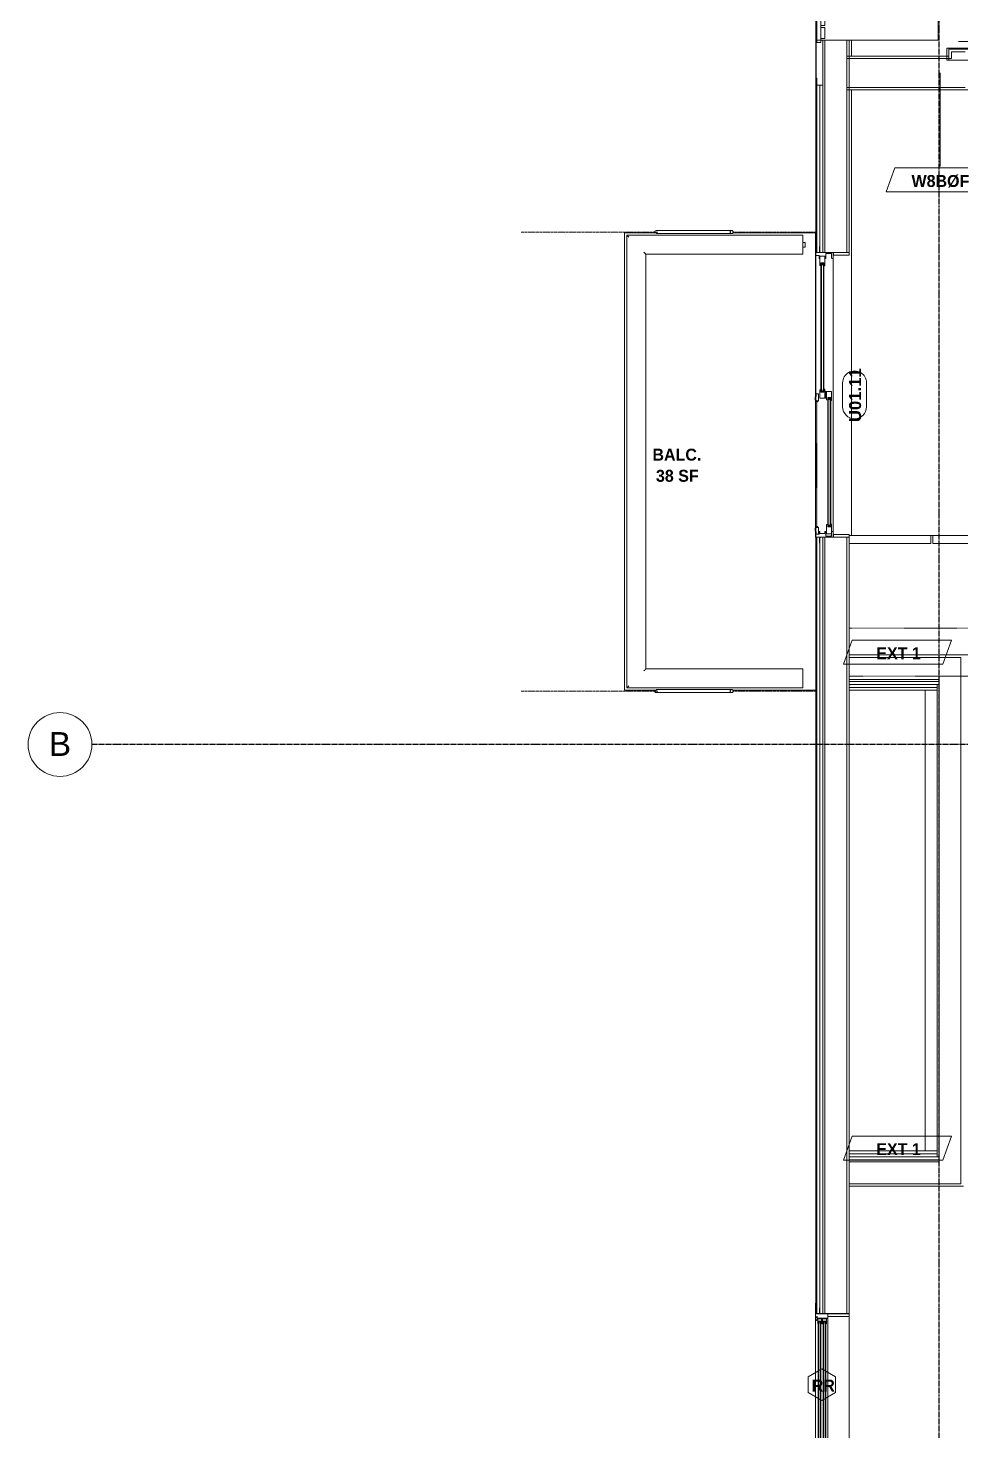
# Model space of a CAD drawing. Header units: inches. Extents: x -4058 to -1781, y 9814 to 12264.
# Drawn here: x -4057.8 to -3823.8, y 11362.9 to 11715 of the extents above; entities that cross this region are included whole.
import ezdxf

# ---------------------------------------------------------------- set-up
doc = ezdxf.new("R2010")
doc.units = ezdxf.units.IN
doc.header["$MEASUREMENT"] = 0
for name, pattern in [('Center 1_4_', [0.53125, 0.25, -0.09375, 0.09375, -0.09375]), ('Dash', [0.25, 0.125, -0.125]), ('Grid Line 1_2_', [0.875, 0.5, -0.125, 0.125, -0.125])]:
    doc.linetypes.add(name, pattern=pattern)
for name, color, linetype, lineweight in [('0-1', 7, 'Continuous', 5), ('0-2', 7, 'Continuous', 9), ('0-4', 165, 'Continuous', 5), ('A-AREA-IDEN', 2, 'Continuous', 9), ('A-DETL-CNTR-1', 7, 'Center 1_4_', 9), ('A-DETL-GENF-1', 7, 'Continuous', 9), ('A-DETL-GENF-2', 92, 'Continuous', 18), ('A-DETL-GENF-HDLN-1', 7, 'Dash', 9), ('A-DETL-GENF-HDLN-2', 1, 'Continuous', 18), ('A-DOOR', 31, 'Continuous', 18), ('A-DOOR-1', 7, 'Continuous', 9), ('A-DOOR-3', 31, 'Continuous', 9), ('A-DOOR-4', 31, 'Continuous', 30), ('A-DOOR-FRAM-1', 7, 'Continuous', 9), ('A-DOOR-IDEN', 31, 'Continuous', 9), ('A-FLOR-1', 7, 'Continuous', 9), ('A-FLOR-2', 192, 'Continuous', 9), ('A-FLOR-HRAL-1', 7, 'Continuous', 9), ('A-GENM-1', 7, 'Continuous', 9), ('A-GLAZ', 151, 'Continuous', 18), ('A-GLAZ-1', 10, 'Continuous', 30), ('A-GLAZ-2', 7, 'Continuous', 9), ('A-GLAZ-IDEN', 152, 'Continuous', 9), ('A-WALL', 113, 'Continuous', 18), ('A-WALL-1', 7, 'Continuous', 9), ('A-WALL-2', 250, 'Continuous', 18), ('A-WALL-3', 113, 'Continuous', 9), ('A-WALL-IDEN', 211, 'Continuous', 9), ('I-WALL-2', 2, 'Continuous', 9), ('Q-CASE', 31, 'Continuous', 9), ('Q-CASE-HDLN', 31, 'Dash', 9), ('Q-SPCQ', 91, 'Continuous', 9), ('S-BEAM-1', 7, 'Continuous', 9), ('S-GRID-1', 1, 'Grid Line 1_2_', 30), ('S-GRID-IDEN', 1, 'Continuous', 9), ('S-GRID-IDEN-1', 147, 'Continuous', 9)]:
    doc.layers.add(name, color=color, linetype=linetype, lineweight=lineweight)
doc.styles.add('Arial', font='arial.ttf', dxfattribs={"height": 6})
doc.styles.add('Arial_B', font='arialbd.ttf', dxfattribs={"height": 3})
doc.styles.add('Century Gothic_B', font='GOTHICB.TTF', dxfattribs={"height": 3})

# ---------------------------------------------------------------- blocks, each defined once
blk = doc.blocks.new('Door-Sliding-Marvin-2_Panel_Patio_Door-Essential - RL-MARVIN ESSENTIAL SLIDING - 6_-0_X6_-10_ - 3RD FLOOR-3441059-UNITS PLANS - 3RD FLOOR')
at = {"layer": 'A-DETL-GENF-1'}
for p, q in [((-32.87, -2.72), (-32.87, -2.27)), ((-32.61, -2.72), (-32.61, -2.27))]:
    blk.add_line(p, q, dxfattribs=at)
at = {"layer": 'A-DETL-GENF-2'}
for p, q in [((-35.75, 4.19), (-35.06, 4.19)), ((-35.75, 0.22), (-35.75, 4.19)), ((-35.06, 4.19), (-35.06, 0.22)), ((35.06, 4.19), (35.75, 4.19)), ((35.06, 0.22), (35.06, 4.19)), ((35.75, 4.19), (35.75, 0.22)), ((-35.06, 0.22), (-35.75, 0.22)), ((-35.75, 0.19), (-34.25, 0.19)), ((-35.75, -4.28), (-35.75, 0.19)), ((-34.25, 0.19), (-34.25, -0.1)), ((35.75, 0.22), (35.06, 0.22)), ((-37.25, -3.19), (-37.25, -3.23)), ((-35.91, -3.19), (-37.25, -3.19)), ((-35.75, -3.23), (-37.25, -3.23)), ((-35.75, -3.08), (-35.91, -3.08)), ((-35.91, -3.19), (-35.91, -3.08)), ((-35.5, -0.25), (-34.39, -0.25)), ((-35.5, -1.63), (-35.5, -0.25)), ((-35.5, -1.63), (-34.25, -1.63)), ((-34.25, -3.31), (-35, -3.31)), ((-35, -3.31), (-35, -4.28)), ((-32.41, -1.94), (-34.81, -1.94)), ((-34.81, -1.94), (-34.81, -3.19)), ((-34.81, -3.19), (-32.46, -3.19)), ((-34.39, -0.25), (-34.25, -0.1)), ((-34.25, -1.63), (-34.25, -1.94)), ((-34.25, -3.19), (-34.25, -3.31)), ((-33.09, -2.13), (-32.34, -2.13)), ((-33.09, -2.88), (-33.09, -2.13)), ((-32.38, -2.88), (-33.09, -2.88)), ((-32.98, -2.27), (-32.98, -2.13)), ((-32.98, -2.72), (-32.98, -2.88)), ((-32.46, -3.19), (-32.38, -2.88)), ((-32.34, -2), (-32.41, -1.94)), ((-32.34, -2.13), (-32.34, -2)), ((-35, -4.28), (-35.75, -4.28))]:
    blk.add_line(p, q, dxfattribs=at)
at = {"layer": 'A-DETL-GENF-HDLN-1'}
blk.add_line((1.75, -3.94), (33.01, -3.94), dxfattribs=at)
at = {"layer": 'A-DETL-GENF-HDLN-2'}
for p, q in [((35.75, 0.19), (34.25, 0.19)), ((34.25, 0.19), (34.25, -0.1)), ((35.75, -4.28), (35.75, 0.19)), ((-32.87, -2.72), (-32.87, -2.27)), ((-32.61, -2.72), (-32.61, -2.27)), ((-1.41, -2), (-1.34, -1.94)), ((-1.41, -2.13), (-1.41, -2)), ((-0.66, -2.13), (-1.41, -2.13)), ((-1.29, -3.19), (-1.38, -2.88)), ((-1.38, -2.88), (-0.66, -2.88)), ((-1.34, -1.94), (0.87, -1.94)), ((0.87, -3.19), (-1.29, -3.19)), ((-1.14, -2.72), (-1.14, -2.27)), ((1.34, -0.25), (-0.88, -0.25)), ((-0.88, -0.25), (-0.88, -1.72)), ((-0.88, -1.5), (1.29, -1.5)), ((0.24, -1.82), (-0.88, -1.72)), ((-0.88, -2.72), (-0.88, -2.27)), ((-0.77, -2.27), (-0.77, -2.13)), ((-0.77, -2.72), (-0.77, -2.88)), ((-0.66, -2.88), (-0.66, -2.13)), ((-0.24, -1.58), (-0.43, -1.58)), ((-0.43, -1.58), (-0.43, -1.68)), ((-0.43, -1.68), (0.43, -1.76)), ((-0.24, -1.51), (-0.24, -1.58)), ((-0.24, -1.62), (-0.24, -1.7)), ((-0.24, -1.62), (0.87, -1.72)), ((0.24, -1.82), (0.24, -1.74)), ((0.24, -1.86), (0.43, -1.86)), ((0.24, -1.93), (0.24, -1.86)), ((0.43, -1.86), (0.43, -1.76)), ((0.66, -1.19), (0.66, -0.44)), ((0.66, -0.44), (1.41, -0.44)), ((1.37, -1.19), (0.66, -1.19)), ((0.77, -0.58), (0.77, -0.44)), ((0.77, -1.04), (0.77, -1.19)), ((0.87, -1.72), (0.87, -3.19)), ((0.88, -1.04), (0.88, -0.58)), ((1.14, -1.04), (1.14, -0.58)), ((1.29, -1.5), (1.37, -1.19)), ((1.41, -0.31), (1.34, -0.25)), ((1.41, -0.44), (1.41, -0.31)), ((32.41, -0.31), (32.47, -0.25)), ((32.41, -0.44), (32.41, -0.31)), ((33.16, -0.44), (32.41, -0.44)), ((32.52, -1.5), (32.44, -1.19)), ((32.44, -1.19), (33.16, -1.19)), ((32.47, -0.25), (34.84, -0.25)), ((34.84, -1.5), (32.52, -1.5)), ((32.68, -1.04), (32.68, -0.58)), ((32.93, -1.04), (32.93, -0.58)), ((33.04, -0.58), (33.04, -0.44)), ((33.04, -1.04), (33.04, -1.19)), ((33.16, -1.19), (33.16, -0.44)), ((34.39, -0.25), (34.25, -0.1)), ((35.5, -1.63), (34.25, -1.63)), ((34.25, -1.63), (34.25, -1.94)), ((34.81, -1.94), (34.25, -1.94)), ((34.81, -3.19), (34.25, -3.19)), ((34.25, -3.19), (34.25, -3.31)), ((34.25, -3.31), (35, -3.31)), ((35.5, -0.25), (34.39, -0.25)), ((34.81, -1.94), (34.81, -3.19)), ((34.84, -0.25), (34.84, -1.5)), ((35, -3.31), (35, -4.28)), ((35.5, -1.63), (35.5, -0.25)), ((35.75, -3.08), (35.9, -3.08)), ((35.75, -3.23), (37.25, -3.23)), ((35.9, -3.19), (35.9, -3.08)), ((35.9, -3.19), (37.25, -3.19)), ((37.25, -3.19), (37.25, -3.23)), ((-0.24, -4.05), (-0.24, -3.53)), ((-0.24, -3.53), (1.51, -3.53)), ((0.34, -4.05), (-0.24, -4.05)), ((0.6, -4.36), (0.34, -4.05)), ((1.35, -4.36), (0.6, -4.36)), ((1.35, -4.05), (1.51, -4.05)), ((1.35, -4.05), (1.35, -4.36)), ((1.51, -3.53), (1.51, -3.65)), ((1.51, -3.65), (1.75, -3.65)), ((1.51, -3.69), (1.51, -4.05)), ((1.71, -3.69), (1.51, -3.69)), ((1.64, -3.83), (1.64, -3.94)), ((1.64, -3.83), (1.71, -3.83)), ((1.75, -3.94), (1.64, -3.94)), ((1.71, -3.83), (1.71, -3.69)), ((1.75, -3.65), (1.75, -3.94)), ((33.25, -3.65), (33.01, -3.65)), ((33.01, -3.65), (33.01, -3.94)), ((33.01, -3.94), (33.12, -3.94)), ((33.05, -3.69), (33.25, -3.69)), ((33.05, -3.83), (33.05, -3.69)), ((33.12, -3.83), (33.05, -3.83)), ((33.12, -3.83), (33.12, -3.94)), ((33.25, -3.53), (33.25, -3.65)), ((35, -3.53), (33.25, -3.53)), ((33.25, -3.69), (33.25, -4.05)), ((33.41, -4.05), (33.25, -4.05)), ((33.41, -4.05), (33.41, -4.36)), ((33.41, -4.36), (34.16, -4.36)), ((34.16, -4.36), (34.42, -4.05)), ((34.42, -4.05), (35, -4.05)), ((35, -4.28), (35.75, -4.28))]:
    blk.add_line(p, q, dxfattribs=at)
at = {"layer": 'A-DOOR'}
for p, q in [((-32.98, -2.13), (-0.77, -2.13)), ((-32.98, -2.27), (-0.77, -2.27)), ((-32.98, -2.72), (-0.77, -2.72)), ((-32.98, -2.88), (-0.77, -2.88)), ((0.77, -0.44), (33.04, -0.44)), ((0.77, -0.58), (33.04, -0.58)), ((0.77, -1.04), (33.04, -1.04)), ((0.77, -1.19), (33.04, -1.19))]:
    blk.add_line(p, q, dxfattribs=at)
at = {"layer": 'A-DOOR-1'}
for p, q in [((-40.68, -4.25), (-40.68, -4.19)), ((-35.75, -4.25), (-40.68, -4.25)), ((-35.75, -4.25), (-35.75, -4.19)), ((35.75, -4.19), (-35.75, -4.19)), ((35.75, -4.25), (-35.75, -4.25)), ((35.75, -4.19), (35.75, -4.25))]:
    blk.add_line(p, q, dxfattribs=at)
at = {"layer": 'A-DOOR-FRAM-1'}
for p, q in [((-35.75, 0.19), (35.75, 0.19)), ((-35.75, -4.28), (-35.75, 0.19)), ((35.75, 0.19), (35.75, -4.28)), ((35.75, -4.28), (-35.75, -4.28))]:
    blk.add_line(p, q, dxfattribs=at)
blk = doc.blocks.new('Window-Double_Hung-Marvin-Essential - 1-WIDE _TEMP LOWER_ ESDH3066-3454270-UNITS PLANS - 3RD FLOOR')
at = {"layer": 'A-DETL-GENF-HDLN-1'}
blk.add_line((16.1, 4.22), (-16.5, 4.22), dxfattribs=at)
at = {"layer": 'A-DETL-GENF-HDLN-2'}
for p, q in [((-17.75, 4.28), (-17.16, 4.28)), ((-17.75, 4.28), (-17.75, 1.19)), ((-17.08, 3.87), (-17.16, 4.28)), ((-17.08, 3.87), (-16.19, 3.87)), ((-16.85, 4.25), (-16.85, 3.87)), ((-16.3, 4.25), (-16.85, 4.25)), ((-16.38, 3.77), (-16.72, 3.77)), ((-16.72, 3.77), (-16.72, 1.19)), ((-15.34, 3.69), (-16.56, 3.69)), ((-16.56, 2.75), (-16.56, 3.69)), ((-16.38, 3.87), (-16.38, 3.77)), ((-16.3, 4.01), (-16.3, 4.25)), ((-16.18, 4.01), (-16.3, 4.01)), ((-16.19, 3.97), (-16.1, 3.97)), ((-16.19, 3.87), (-16.19, 3.97)), ((-16.18, 4.22), (-16.1, 4.22)), ((-16.18, 4.22), (-16.18, 4.01)), ((-16.1, 3.97), (-16.1, 4.22)), ((-15.94, 2.87), (-15.94, 3.59)), ((-15.94, 3.59), (-15.28, 3.59)), ((-15.84, 2.88), (-15.84, 3.57)), ((-15.34, 3.69), (-15.28, 3.63)), ((-15.28, 3.59), (-15.28, 3.63)), ((15.34, 3.69), (15.28, 3.63)), ((15.28, 3.59), (15.28, 3.63)), ((15.94, 3.59), (15.28, 3.59)), ((15.34, 3.69), (16.56, 3.69)), ((15.84, 2.88), (15.84, 3.57)), ((15.94, 2.87), (15.94, 3.59)), ((16.18, 4.22), (16.1, 4.22)), ((16.1, 3.97), (16.1, 4.22)), ((16.19, 3.97), (16.1, 3.97)), ((16.18, 4.22), (16.18, 4.01)), ((16.18, 4.01), (16.3, 4.01)), ((16.19, 3.87), (16.19, 3.97)), ((17.08, 3.87), (16.19, 3.87)), ((16.3, 4.01), (16.3, 4.25)), ((16.3, 4.25), (16.85, 4.25)), ((16.38, 3.87), (16.38, 3.77)), ((16.38, 3.77), (16.72, 3.77)), ((16.56, 2.75), (16.56, 3.69)), ((16.72, 3.77), (16.72, 1.19)), ((16.85, 4.25), (16.85, 3.87)), ((17.08, 3.87), (17.16, 4.28)), ((17.75, 4.28), (17.16, 4.28)), ((17.75, 4.28), (17.75, 1.19)), ((-19.25, 3.23), (-19.25, 3.19)), ((-17.75, 3.23), (-19.25, 3.23)), ((-19.25, 3.19), (-17.9, 3.19)), ((-17.9, 3.19), (-17.9, 3.08)), ((-17.9, 3.08), (-17.75, 3.08)), ((-16.72, 1.19), (-17.75, 1.19)), ((-17.13, 1.16), (-17.13, -4.19)), ((-16.56, 2.75), (-15.34, 2.75)), ((-15.34, 2.47), (-16.56, 2.47)), ((-16.56, 1.53), (-16.56, 2.47)), ((-16.56, 1.53), (-15.34, 1.53)), ((-15.28, 2.87), (-15.94, 2.87)), ((-15.94, 1.65), (-15.94, 2.37)), ((-15.94, 2.37), (-15.28, 2.37)), ((-15.28, 1.65), (-15.94, 1.65)), ((-15.84, 1.66), (-15.84, 2.35)), ((-15.54, 3.01), (-15.54, 3.45)), ((-15.54, 1.79), (-15.54, 2.23)), ((-15.34, 2.75), (-15.28, 2.81)), ((-15.34, 2.47), (-15.28, 2.41)), ((-15.34, 1.53), (-15.28, 1.59)), ((-15.28, 2.81), (-15.28, 2.87)), ((-15.28, 2.37), (-15.28, 2.41)), ((-15.28, 1.59), (-15.28, 1.65)), ((15.28, 2.81), (15.28, 2.87)), ((15.28, 2.87), (15.94, 2.87)), ((15.34, 2.75), (15.28, 2.81)), ((15.34, 2.47), (15.28, 2.41)), ((15.28, 2.37), (15.28, 2.41)), ((15.94, 2.37), (15.28, 2.37)), ((15.28, 1.59), (15.28, 1.65)), ((15.28, 1.65), (15.94, 1.65)), ((15.34, 1.53), (15.28, 1.59)), ((16.56, 2.75), (15.34, 2.75)), ((15.34, 2.47), (16.56, 2.47)), ((16.56, 1.53), (15.34, 1.53)), ((15.54, 3.01), (15.54, 3.45)), ((15.54, 1.79), (15.54, 2.23)), ((15.84, 1.66), (15.84, 2.35)), ((15.94, 1.65), (15.94, 2.37)), ((16.56, 1.53), (16.56, 2.47)), ((16.72, 1.19), (17.75, 1.19)), ((17.12, -4.19), (17.12, 1.16)), ((17.75, 3.23), (19.25, 3.23)), ((17.9, 3.08), (17.75, 3.08)), ((17.9, 3.19), (17.9, 3.08)), ((19.25, 3.19), (17.9, 3.19)), ((19.25, 3.23), (19.25, 3.19)), ((-17.13, -4.19), (-17.75, -4.19)), ((17.12, -4.19), (17.75, -4.19))]:
    blk.add_line(p, q, dxfattribs=at)
at = {"layer": 'A-GLAZ'}
for p, q in [((15.84, 3.57), (-15.84, 3.57)), ((15.84, 3.45), (-15.84, 3.45)), ((15.84, 3.01), (-15.84, 3.01)), ((15.84, 2.88), (-15.84, 2.88)), ((15.84, 2.35), (-15.84, 2.35)), ((15.84, 2.23), (-15.84, 2.23)), ((15.84, 1.79), (-15.84, 1.79)), ((15.84, 1.66), (-15.84, 1.66))]:
    blk.add_line(p, q, dxfattribs=at)
at = {"layer": 'A-GLAZ-1'}
for p, q in [((-17.75, 4.28), (-17.75, 1.19)), ((17.75, 1.19), (17.75, 4.28)), ((-17.75, 1.16), (-17.75, -4.19)), ((17.75, -4.19), (17.75, 1.16))]:
    blk.add_line(p, q, dxfattribs=at)
at = {"layer": 'A-GLAZ-2'}
for p, q in [((17.75, 4.28), (-17.75, 4.28)), ((20.46, 4.25), (17.75, 4.25)), ((17.75, 4.19), (20.46, 4.19)), ((20.46, 4.19), (20.46, 4.25)), ((-17.75, 1.19), (17.75, 1.19)), ((-17.75, -4.19), (17.75, -4.19))]:
    blk.add_line(p, q, dxfattribs=at)
blk = doc.blocks.new('Perforated Panel at Magic-Pak - hvac panel - 3rd floor-2505075-UNITS PLANS - 3RD FLOOR')
at = {"layer": 'A-GLAZ-2'}
for p, q in [((19.01, 4.19), (-19.01, 4.19)), ((-19.01, 4.12), (19.01, 4.12))]:
    blk.add_line(p, q, dxfattribs=at)
blk = doc.blocks.new('V-Series_EWC4_SPVU_RFA_2015 - 2ND AND 3RD FLOOR-2226480-UNITS PLANS - 3RD FLOOR')
at = {"layer": 'A-GENM-1'}
for p, q in [((-3859.97, 11740.34), (-3859.97, 11739.78)), ((-3858.97, 11740.34), (-3859.97, 11740.34)), ((-3859.97, 11739.78), (-3859.97, 11711.9)), ((-3858.97, 11739.78), (-3859.97, 11739.78)), ((-3859.97, 11739.78), (-3858.97, 11739.78)), ((-3858.97, 11739.78), (-3858.97, 11740.34)), ((-3858.97, 11711.9), (-3858.97, 11739.78)), ((-3829.54, 11739.78), (-3858.97, 11739.78)), ((-3858.97, 11739.78), (-3858.97, 11739.34)), ((-3858.97, 11739.34), (-3857.97, 11739.34)), ((-3857.97, 11739.34), (-3857.97, 11736.54)), ((-3829.54, 11711.9), (-3829.54, 11739.78)), ((-3857.97, 11736.54), (-3858.97, 11736.54)), ((-3858.97, 11736.54), (-3858.97, 11736.04)), ((-3858.97, 11736.04), (-3857.97, 11736.04)), ((-3857.97, 11736.04), (-3857.97, 11733.06)), ((-3857.97, 11733.06), (-3858.97, 11733.06)), ((-3858.97, 11733.06), (-3858.97, 11732.56)), ((-3858.97, 11732.56), (-3857.97, 11732.56)), ((-3857.97, 11732.56), (-3857.97, 11729.57)), ((-3857.97, 11729.57), (-3858.97, 11729.57)), ((-3858.97, 11729.57), (-3858.97, 11729.07)), ((-3858.97, 11729.07), (-3857.97, 11729.07)), ((-3857.97, 11729.07), (-3857.97, 11726.09)), ((-3857.97, 11726.09), (-3858.97, 11726.09)), ((-3858.97, 11726.09), (-3858.97, 11725.59)), ((-3858.97, 11725.59), (-3857.97, 11725.59)), ((-3857.97, 11725.59), (-3857.97, 11722.61)), ((-3857.97, 11722.61), (-3858.97, 11722.61)), ((-3858.97, 11722.61), (-3858.97, 11722.11)), ((-3858.97, 11722.11), (-3857.97, 11722.11)), ((-3857.97, 11722.11), (-3857.97, 11719.12)), ((-3857.97, 11719.12), (-3858.97, 11719.12)), ((-3858.97, 11719.12), (-3858.97, 11718.62)), ((-3858.97, 11718.62), (-3857.97, 11718.62)), ((-3857.97, 11718.62), (-3857.97, 11715.64)), ((-3857.97, 11715.64), (-3858.97, 11715.64)), ((-3858.97, 11715.64), (-3858.97, 11715.14)), ((-3858.97, 11715.14), (-3857.97, 11715.14)), ((-3857.97, 11715.14), (-3857.97, 11712.34)), ((-3859.97, 11711.9), (-3858.97, 11711.9)), ((-3859.97, 11711.9), (-3859.97, 11711.34)), ((-3858.97, 11711.9), (-3859.97, 11711.9)), ((-3859.97, 11711.34), (-3858.97, 11711.34)), ((-3857.97, 11712.34), (-3858.97, 11712.34)), ((-3858.97, 11712.34), (-3858.97, 11711.9)), ((-3858.97, 11711.34), (-3858.97, 11711.9)), ((-3858.97, 11711.9), (-3829.54, 11711.9))]:
    blk.add_line(p, q, dxfattribs=at)
blk = doc.blocks.new('Railing - Baluster_01-2700443-UNITS PLANS - 3RD FLOOR')
at = {"layer": 'A-FLOR-HRAL-1'}
for p, q in [((-0.59, 1.18), (0.59, 1.18)), ((-0.59, 0.59), (-0.59, 1.18)), ((0.59, 1.18), (0.59, 0.59))]:
    blk.add_line(p, q, dxfattribs=at)
blk = doc.blocks.new('Railing - Railing-3415202-UNITS PLANS - 3RD FLOOR')
at = {"layer": 'A-FLOR-HRAL-1'}
for p, q in [((-3863.47, 11662.97), (-3907.59, 11662.97)), ((-3907.59, 11662.97), (-3907.59, 11549.42)), ((-3863.47, 11662.97), (-3863.47, 11662.5)), ((-3863.47, 11662.5), (-3863.47, 11658.72)), ((-3902.86, 11658.24), (-3863.47, 11658.24)), ((-3902.86, 11554.14), (-3902.86, 11658.24)), ((-3863.47, 11658.72), (-3863.47, 11658.24)), ((-3863.47, 11554.14), (-3902.86, 11554.14)), ((-3863.47, 11554.14), (-3863.47, 11553.67)), ((-3863.47, 11553.67), (-3863.47, 11549.89)), ((-3907.59, 11549.42), (-3863.47, 11549.42)), ((-3863.47, 11549.89), (-3863.47, 11549.42))]:
    blk.add_line(p, q, dxfattribs=at)
for points, knots in [([(-3907.59, 11662.97), (-3907.59, 11662.97), (-3907.58, 11662.96), (-3907.55, 11662.93), (-3907.52, 11662.91), (-3907.5, 11662.88), (-3907.47, 11662.85), (-3907.44, 11662.82), (-3907.4, 11662.78), (-3907.36, 11662.74), (-3907.32, 11662.7), (-3907.28, 11662.67), (-3907.22, 11662.6), (-3907.16, 11662.54), (-3907.11, 11662.5)], [0, 0, 0, 0, 0.166667, 0.25, 0.333333, 0.416667, 0.458333, 0.5, 0.583333, 0.666667, 0.708333, 0.75, 0.833333, 1, 1, 1, 1]), ([(-3903.33, 11658.72), (-3903.29, 11658.67), (-3903.23, 11658.61), (-3903.15, 11658.53), (-3903.11, 11658.49), (-3903.07, 11658.45), (-3903.04, 11658.42), (-3903.01, 11658.39), (-3902.98, 11658.36), (-3902.95, 11658.33), (-3902.92, 11658.31), (-3902.9, 11658.28), (-3902.87, 11658.25), (-3902.86, 11658.24), (-3902.86, 11658.24)], [0, 0, 0, 0, 0.166667, 0.25, 0.333333, 0.375, 0.416667, 0.5, 0.541667, 0.583333, 0.666667, 0.75, 0.833333, 1, 1, 1, 1]), ([(-3903.33, 11553.67), (-3903.29, 11553.71), (-3903.23, 11553.77), (-3903.15, 11553.85), (-3903.11, 11553.9), (-3903.07, 11553.93), (-3903.04, 11553.97), (-3903.01, 11554), (-3902.98, 11554.03), (-3902.95, 11554.05), (-3902.92, 11554.08), (-3902.9, 11554.11), (-3902.87, 11554.13), (-3902.86, 11554.14), (-3902.86, 11554.14)], [0, 0, 0, 0, 0.166667, 0.25, 0.333333, 0.375, 0.416667, 0.5, 0.541667, 0.583333, 0.666667, 0.75, 0.833333, 1, 1, 1, 1]), ([(-3907.59, 11549.42), (-3907.59, 11549.42), (-3907.58, 11549.43), (-3907.55, 11549.45), (-3907.52, 11549.48), (-3907.5, 11549.51), (-3907.47, 11549.54), (-3907.44, 11549.56), (-3907.4, 11549.6), (-3907.36, 11549.65), (-3907.32, 11549.68), (-3907.29, 11549.72), (-3907.22, 11549.79), (-3907.15, 11549.85), (-3907.11, 11549.89)], [0, 0, 0, 0, 0.166667, 0.25, 0.333333, 0.416667, 0.458333, 0.5, 0.583333, 0.666667, 0.708333, 0.75, 0.833333, 1, 1, 1, 1])]:
    blk.add_open_spline(points, degree=3, knots=knots, dxfattribs=at)
at = {"rotation": 269.9999999999996}
blk.add_blockref('Railing - Baluster_01-2700443-UNITS PLANS - 3RD FLOOR', (-3864.06, 11660.61), dxfattribs=at)
blk = doc.blocks.new('Walls 13 - Walls 1-3379995-UNITS PLANS - 3RD FLOOR')
at = {"layer": 'S-BEAM-1'}
for p, q in [((-3881.32, 11664.16), (-3900.27, 11664.16)), ((-3900.27, 11663.41), (-3881.32, 11663.41))]:
    blk.add_line(p, q, dxfattribs=at)
at = {"layer": 'S-BEAM-1', "flags": 128}
for points in [[(-3881.32, 11664.16), (-3881.42, 11664.15), (-3881.51, 11664.12), (-3881.59, 11664.07), (-3881.65, 11664), (-3881.7, 11663.92), (-3881.72, 11663.83), (-3881.72, 11663.74), (-3881.7, 11663.66), (-3881.65, 11663.58), (-3881.59, 11663.51), (-3881.51, 11663.46), (-3881.42, 11663.42), (-3881.32, 11663.41)], [(-3881.32, 11663.41), (-3881.23, 11663.42), (-3881.14, 11663.46), (-3881.06, 11663.51), (-3880.99, 11663.58), (-3880.95, 11663.66), (-3880.93, 11663.74), (-3880.93, 11663.83), (-3880.95, 11663.92), (-3880.99, 11664), (-3881.06, 11664.07), (-3881.14, 11664.12), (-3881.23, 11664.15), (-3881.32, 11664.16)]]:
    blk.add_lwpolyline(points, dxfattribs=at)
at = {"layer": 'S-BEAM-1'}
blk.add_ellipse((-3900.27, 11663.79), major_axis=(0, 0.375), ratio=0.93544, start_param=0, end_param=2.081897, dxfattribs=at)
blk = doc.blocks.new('Walls 14 - Walls 1-3380004-UNITS PLANS - 3RD FLOOR')
at = {"layer": 'S-BEAM-1'}
for p, q in [((-3881.32, 11548.96), (-3900.27, 11548.96)), ((-3900.27, 11548.21), (-3881.32, 11548.21))]:
    blk.add_line(p, q, dxfattribs=at)
at = {"layer": 'S-BEAM-1', "flags": 128}
for points in [[(-3881.32, 11548.96), (-3881.42, 11548.95), (-3881.51, 11548.92), (-3881.59, 11548.87), (-3881.65, 11548.8), (-3881.7, 11548.72), (-3881.72, 11548.63), (-3881.72, 11548.54), (-3881.7, 11548.46), (-3881.65, 11548.38), (-3881.59, 11548.31), (-3881.51, 11548.26), (-3881.42, 11548.22), (-3881.32, 11548.21)], [(-3881.32, 11548.21), (-3881.23, 11548.22), (-3881.14, 11548.26), (-3881.06, 11548.31), (-3880.99, 11548.38), (-3880.95, 11548.46), (-3880.93, 11548.54), (-3880.93, 11548.63), (-3880.95, 11548.72), (-3880.99, 11548.8), (-3881.06, 11548.87), (-3881.14, 11548.92), (-3881.23, 11548.95), (-3881.32, 11548.96)]]:
    blk.add_lwpolyline(points, dxfattribs=at)
at = {"layer": 'S-BEAM-1'}
blk.add_ellipse((-3900.27, 11548.59), major_axis=(0, 0.375), ratio=0.93544, start_param=1.047198, end_param=3.141593, dxfattribs=at)
blk = doc.blocks.new('CTR - 1st Phase - Shell_rvt-1-UNITS PLANS - 3RD FLOOR')
at = {"layer": 'A-DETL-CNTR-1'}
for p, q in [((-3899.86, 11663.79), (-3934.11, 11663.79)), ((-3860.22, 11663.79), (-3880.93, 11663.79)), ((-3899.86, 11548.59), (-3934.11, 11548.59)), ((-3860.22, 11548.59), (-3880.93, 11548.59))]:
    blk.add_line(p, q, dxfattribs=at)
at = {"layer": 'A-FLOR-1'}
for p, q in [((-3900.19, 11663.61), (-3908.22, 11663.61)), ((-3908.22, 11663.61), (-3908.22, 11548.78)), ((-3860.22, 11663.61), (-3880.98, 11663.61)), ((-3908.22, 11548.78), (-3900.19, 11548.78)), ((-3880.98, 11548.78), (-3860.22, 11548.78))]:
    blk.add_line(p, q, dxfattribs=at)
at = {"layer": 'A-WALL-1'}
for p, q in [((-3851.85, 11711.9), (-3858.47, 11711.9)), ((-3858.47, 11711.9), (-3858.47, 11700.63)), ((-3851.85, 11658.68), (-3851.85, 11711.9)), ((-3859.97, 11702.38), (-3860.22, 11702.38)), ((-3860.22, 11702.38), (-3860.22, 11658.68)), ((-3859.97, 11700.63), (-3859.97, 11702.38)), ((-3858.47, 11700.63), (-3859.97, 11700.63)), ((-3855.85, 11658.68), (-3855.82, 11658.68)), ((-3860.22, 11587.18), (-3860.22, 11394.99)), ((-3855.82, 11587.18), (-3855.85, 11587.18)), ((-3851.85, 11392.28), (-3851.85, 11557.65)), ((-3851.85, 11557.65), (-3851.85, 11548.78)), ((-3851.85, 11548.78), (-3832.82, 11548.78)), ((-3832.82, 11548.78), (-3832.82, 11433.2)), ((-3832.82, 11433.2), (-3851.85, 11433.2)), ((-3851.85, 11433.2), (-3851.85, 11424.33)), ((-3851.85, 11424.33), (-3823.2, 11424.33)), ((-3857.22, 11392.28), (-3857.19, 11392.28))]:
    blk.add_line(p, q, dxfattribs=at)
at = {"layer": 'A-WALL-2'}
for p, q in [((-3857.97, 11711.9), (-3857.97, 11658.68)), ((-3852.47, 11711.9), (-3852.47, 11658.68)), ((-3859.97, 11700.63), (-3859.97, 11658.68)), ((-3859.22, 11700.63), (-3859.22, 11658.68)), ((-3858.47, 11700.63), (-3858.47, 11658.68)), ((-3859.97, 11587.18), (-3859.97, 11392.28)), ((-3859.22, 11587.18), (-3859.22, 11392.28)), ((-3858.47, 11587.18), (-3858.47, 11392.28)), ((-3857.97, 11587.18), (-3857.97, 11392.28)), ((-3852.47, 11587.18), (-3852.47, 11392.28)), ((-3823.82, 11557.03), (-3851.85, 11557.03)), ((-3823.82, 11557.03), (-3823.82, 11551.53)), ((-3829.32, 11551.53), (-3851.85, 11551.53)), ((-3829.32, 11551.03), (-3851.85, 11551.03)), ((-3829.32, 11551.53), (-3829.32, 11551.03)), ((-3829.32, 11551.03), (-3829.32, 11550.28)), ((-3823.82, 11551.53), (-3823.82, 11548.78)), ((-3829.82, 11550.28), (-3851.85, 11550.28)), ((-3829.82, 11549.53), (-3851.85, 11549.53)), ((-3829.82, 11548.78), (-3832.82, 11548.78)), ((-3829.32, 11550.28), (-3829.82, 11550.28)), ((-3829.82, 11550.28), (-3829.32, 11550.28)), ((-3829.82, 11550.28), (-3829.82, 11549.53)), ((-3829.82, 11549.53), (-3829.82, 11548.78)), ((-3829.82, 11433.2), (-3829.82, 11548.78)), ((-3829.32, 11550.28), (-3829.32, 11548.78)), ((-3829.32, 11433.2), (-3829.32, 11548.78)), ((-3823.82, 11433.2), (-3823.82, 11548.78)), ((-3829.82, 11432.45), (-3851.85, 11432.45)), ((-3829.82, 11431.7), (-3851.85, 11431.7)), ((-3832.82, 11433.2), (-3829.82, 11433.2)), ((-3829.82, 11433.2), (-3829.82, 11432.45)), ((-3829.82, 11432.45), (-3829.82, 11431.7)), ((-3829.32, 11431.7), (-3829.82, 11431.7)), ((-3829.32, 11431.7), (-3829.82, 11431.7)), ((-3829.32, 11433.2), (-3829.32, 11431.7)), ((-3829.32, 11431.7), (-3829.32, 11430.95)), ((-3823.82, 11433.2), (-3823.82, 11430.45)), ((-3829.32, 11430.95), (-3851.85, 11430.95)), ((-3829.32, 11430.45), (-3851.85, 11430.45)), ((-3829.32, 11430.95), (-3829.32, 11430.45)), ((-3823.82, 11430.45), (-3823.82, 11424.95)), ((-3823.82, 11424.95), (-3851.85, 11424.95))]:
    blk.add_line(p, q, dxfattribs=at)
at = {"layer": '0-2'}
for name, p, rotation in [('Perforated Panel at Magic-Pak - hvac panel - 3rd floor-2505075-UNITS PLANS - 3RD FLOOR', (-3856.04, 11721.39), 89.99999999999991), ('Door-Sliding-Marvin-2_Panel_Patio_Door-Essential - RL-MARVIN ESSENTIAL SLIDING - 6_-0_X6_-10_ - 3RD FLOOR-3441059-UNITS PLANS - 3RD FLOOR', (-3856.04, 11622.93), 269.9999999999999), ('Window-Double_Hung-Marvin-Essential - 1-WIDE _TEMP LOWER_ ESDH3066-3454270-UNITS PLANS - 3RD FLOOR', (-3856.04, 11374.53), 89.99999999999991)]:
    blk.add_blockref(name, p, dxfattribs=dict(at, rotation=rotation))
for name in ['V-Series_EWC4_SPVU_RFA_2015 - 2ND AND 3RD FLOOR-2226480-UNITS PLANS - 3RD FLOOR', 'Walls 13 - Walls 1-3379995-UNITS PLANS - 3RD FLOOR', 'Railing - Railing-3415202-UNITS PLANS - 3RD FLOOR', 'Walls 14 - Walls 1-3380004-UNITS PLANS - 3RD FLOOR']:
    blk.add_blockref(name, (0, 0), dxfattribs=at)
blk = doc.blocks.new('Grid - Grid Head - Circle-1738874-UNITS PLANS - 3RD FLOOR')
at = {"layer": 'S-GRID-IDEN-1'}
for start, end in [(360, 180), (180, 360)]:
    blk.add_arc((0, 0), 0.25, start, end, dxfattribs=at)
blk = doc.blocks.new('CTR - 1st Phase - Structure_rvt-1-UNITS PLANS - 3RD FLOOR')
at = {"layer": 'S-GRID-1'}
for p, q in [((-3829.32, 9814.03), (-3829.32, 12247.5)), ((-1781.27, 11535.19), (-4041.78, 11535.19))]:
    blk.add_line(p, q, dxfattribs=at)
at = {"layer": '0-4', "xscale": 31.99999999999999, "yscale": 31.99999999999999, "zscale": 31.99999999999999, "rotation": 89.99999999999987}
blk.add_blockref('Grid - Grid Head - Circle-1738874-UNITS PLANS - 3RD FLOOR', (-4049.78, 11535.19), dxfattribs=at)
at = {"layer": 'S-GRID-IDEN', "insert": (-4052.58, 11538.32), "char_height": 6, "width": 6.767, "attachment_point": 1, "style": 'Arial'}
blk.add_mtext('B', dxfattribs=at)
blk = doc.blocks.new('SWING - SINGLE - FLUSH - SWING - 32_ x 80_ - WITH ACOUSTICAL SEAL-4346081-UNITS PLANS - 3RD FLOOR')
at = {"layer": 'A-DOOR-3'}
for p, q in [((-19, 2.37), (-19, 2.87)), ((-19, 2.87), (-16, 2.87)), ((-19, 2.37), (-16, 2.37)), ((-19, -2.88), (-19, 2.37)), ((-16, 2.37), (-19, 2.37)), ((-16, 2.87), (-16, 2.37)), ((-16, 2.37), (-16, -2.88)), ((16, 2.37), (16, 2.87)), ((16, 2.87), (19, 2.87)), ((16, 2.37), (19, 2.37)), ((16, -2.88), (16, 2.37)), ((19, 2.37), (16, 2.37)), ((19, 2.87), (19, 2.37)), ((19, 2.37), (19, -2.88)), ((-16, -2.88), (-19, -2.88)), ((19, -2.88), (16, -2.88))]:
    blk.add_line(p, q, dxfattribs=at)
blk.add_arc((16, -2.38), 32.07, 180, 266.4241, dxfattribs=at)
at = {"layer": 'A-DOOR-4'}
for p, q in [((14, -2.38), (14, -34.38)), ((16, -2.38), (14, -2.38)), ((16, -2.38), (16, -34.38)), ((16, -34.38), (14, -34.38))]:
    blk.add_line(p, q, dxfattribs=at)
blk = doc.blocks.new('OD_CW_Upper Cabinet - OD_CW_Upper Cabinet-4367000-UNITS PLANS - 3RD FLOOR')
at = {"layer": 'Q-CASE-HDLN'}
for p, q in [((0.74, -24), (0.74, -12)), ((0.74, -12), (171.54, -12)), ((171.54, -12), (171.54, -24)), ((171.54, -24), (0.74, -24))]:
    blk.add_line(p, q, dxfattribs=at)
blk = doc.blocks.new('Refrigerator_-_Side-by-Side_6047 - 36_ X 30_-V36-UNITS PLANS - 3RD FLOOR')
at = {"layer": 'Q-SPCQ'}
for p, q in [((17.87, 14.42), (-17.88, 14.42)), ((-17.88, 14.42), (-17.88, -15.58)), ((17.87, -15.1), (17.87, 14.42)), ((-17.88, -13.58), (-3.13, -13.58)), ((-17.88, -13.58), (-17.88, -15.58)), ((-3.13, -15.58), (-3.13, -13.58)), ((-2.63, -13.58), (17.87, -13.58)), ((-2.63, -13.58), (-2.63, -15.58)), ((17.87, -15.1), (17.87, -13.58)), ((-17.88, -15.58), (17.87, -15.58)), ((-3.13, -15.58), (-17.88, -15.58)), ((17.87, -15.58), (-2.63, -15.58))]:
    blk.add_line(p, q, dxfattribs=at)
blk = doc.blocks.new('Wall Tag - Arch Wall-3956453-UNITS PLANS - 3RD FLOOR')
at = {"layer": 'A-WALL-IDEN'}
for p, q in [((-0.356, 0.094), (-0.424, -0.094)), ((0.424, 0.094), (-0.356, 0.094)), ((0.356, -0.094), (0.424, 0.094)), ((-0.424, -0.094), (0.356, -0.094))]:
    blk.add_line(p, q, dxfattribs=at)
blk = doc.blocks.new('Door Tag - Type Mark-2601225-UNITS PLANS - 3RD FLOOR')
at = {"layer": 'A-DOOR-IDEN'}
for p, q in [((0.09375, 0.09375), (-0.09375, 0.09375)), ((-0.09375, -0.09375), (0.09375, -0.09375))]:
    blk.add_line(p, q, dxfattribs=at)
for centre, start, end in [((-0.09375, 0), 90, 270), ((0.09375, 0), 270, 90)]:
    blk.add_arc(centre, 0.09375, start, end, dxfattribs=at)
blk = doc.blocks.new('Window Tag - ONE-4156801-UNITS PLANS - 3RD FLOOR')
at = {"layer": 'A-GLAZ-IDEN'}
for p, q in [((0, 0.125), (-0.107, 0.062)), ((0.107, 0.062), (0, 0.125)), ((-0.107, 0.062), (-0.107, -0.062)), ((0.107, -0.062), (0.107, 0.062)), ((-0.107, -0.062), (0, -0.125)), ((0, -0.125), (0.107, -0.062))]:
    blk.add_line(p, q, dxfattribs=at)

msp = doc.modelspace()

# ---------------------------------------------------------------- linework, layer by layer
at = {"layer": 'A-FLOR-2'}
for p, q in [((-3851.23, 11711.9), (-3851.23, 11707.96)), ((-3851.23, 11699.46), (-3851.23, 11587.65))]:
    msp.add_line(p, q, dxfattribs=at)
at = {"layer": 'A-WALL'}
for p, q in [((-3826.22, 11707.34), (-3852.47, 11707.34)), ((-3826.22, 11709.03), (-3826.22, 11707.34)), ((-3822.72, 11709.03), (-3826.22, 11709.03)), ((-3822.72, 11700.09), (-3852.47, 11700.09))]:
    msp.add_line(p, q, dxfattribs=at)
at = {"layer": 'A-WALL-3'}
for p, q in [((-3822.1, 11709.65), (-3826.85, 11709.65)), ((-3826.85, 11709.65), (-3826.85, 11707.96))]:
    msp.add_line(p, q, dxfattribs=at)
at = {"layer": 'A-WALL-IDEN'}
for p, q in [((-3824.47, 11711.59), (-3803.32, 11711.59)), ((-3829, 11703.71), (-3829, 11680.27))]:
    msp.add_line(p, q, dxfattribs=at)
at = {"layer": 'I-WALL-2'}
for p, q in [((-3826.85, 11707.96), (-3852.47, 11707.96)), ((-3852.47, 11707.96), (-3852.47, 11699.46)), ((-3852.47, 11699.46), (-3822.1, 11699.46))]:
    msp.add_line(p, q, dxfattribs=at)

# ---------------------------------------------------------------- block references
at = {"layer": '0-1'}
for name in ['CTR - 1st Phase - Structure_rvt-1-UNITS PLANS - 3RD FLOOR', 'CTR - 1st Phase - Shell_rvt-1-UNITS PLANS - 3RD FLOOR']:
    msp.add_blockref(name, (0, 0), dxfattribs=at)
at = {"layer": 'A-DOOR-3', "rotation": 90.000000000009}
msp.add_blockref('SWING - SINGLE - FLUSH - SWING - 32_ x 80_ - WITH ACOUSTICAL SEAL-4346081-UNITS PLANS - 3RD FLOOR', (-3824.47, 11725.9), dxfattribs=at)
at = {"layer": 'A-DOOR-IDEN', "xscale": 31.99999999999999, "yscale": 31.99999999999999, "zscale": 31.99999999999999, "rotation": 89.99999999999955}
msp.add_blockref('Door Tag - Type Mark-2601225-UNITS PLANS - 3RD FLOOR', (-3850.49, 11622.93), dxfattribs=at)
at = {"layer": 'A-GLAZ-IDEN', "xscale": 31.99999999999999, "yscale": 31.99999999999999, "zscale": 31.99999999999999}
msp.add_blockref('Window Tag - ONE-4156801-UNITS PLANS - 3RD FLOOR', (-3858.74, 11374.53), dxfattribs=at)
at = {"layer": 'A-WALL-IDEN', "xscale": 31.99999999999999, "yscale": 31.99999999999999, "zscale": 31.99999999999999}
for p in [(-3829, 11676.86), (-3839.74, 11558.34), (-3839.74, 11433.89)]:
    msp.add_blockref('Wall Tag - Arch Wall-3956453-UNITS PLANS - 3RD FLOOR', p, dxfattribs=at)
at = {"layer": 'Q-CASE'}
msp.add_blockref('OD_CW_Upper Cabinet - OD_CW_Upper Cabinet-4367000-UNITS PLANS - 3RD FLOOR', (-3852.59, 11576.36), dxfattribs=at)
at = {"layer": 'Q-SPCQ', "rotation": 180}
msp.add_blockref('Refrigerator_-_Side-by-Side_6047 - 36_ X 30_-V36-UNITS PLANS - 3RD FLOOR', (-3833.97, 11572.07), dxfattribs=at)

# ---------------------------------------------------------------- texts
at = {"layer": 'A-AREA-IDEN', "char_height": 3, "attachment_point": 1, "style": 'Century Gothic_B'}
for s, insert, width in [('BALC.', (-3901.19, 11609.42), 14.544), ('38 SF', (-3900.31, 11604.12), 12.423)]:
    msp.add_mtext(s, dxfattribs=dict(at, insert=insert, width=width))
at = {"layer": 'A-DOOR-IDEN', "insert": (-3851.87, 11616.08), "char_height": 3, "width": 16.463, "attachment_point": 1, "rotation": 90, "style": 'Arial_B'}
msp.add_mtext('U01.11', dxfattribs=at)
at = {"layer": 'A-GLAZ-IDEN', "insert": (-3861.25, 11375.81), "char_height": 3, "width": 6.06, "attachment_point": 1, "style": 'Century Gothic_B'}
msp.add_mtext('RR', dxfattribs=at)
at = {"layer": 'A-WALL-IDEN', "char_height": 3, "attachment_point": 1, "style": 'Century Gothic_B'}
for s, insert, width in [('W8BØF', (-3836.21, 11678.1), 17.372), ('EXT 1', (-3845.04, 11559.59), 12.726), ('EXT 1', (-3845.04, 11435.14), 12.726)]:
    msp.add_mtext(s, dxfattribs=dict(at, insert=insert, width=width))

doc.saveas('drawing.dxf')
